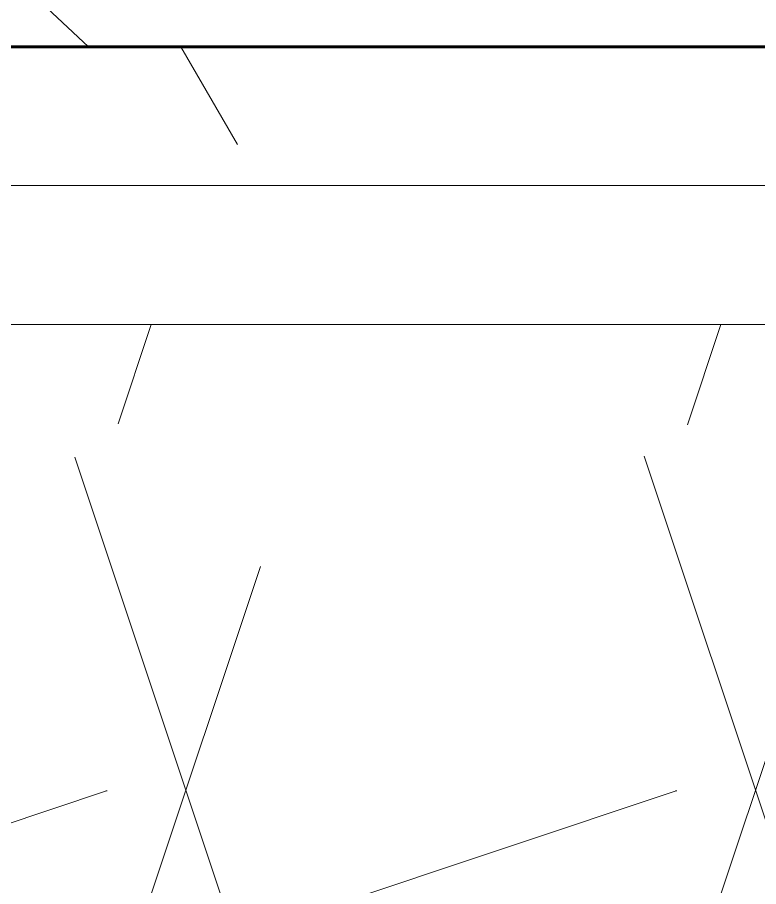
# Model space of a CAD drawing. Header units: inches. Extents: x -4169 to -1846, y 9706 to 12377.
# Drawn here: x -3485.927 to -3482.594, y 10646.412 to 10650.321 of the extents above; entities that cross this region are included whole.
import ezdxf

# ---------------------------------------------------------------- set-up
doc = ezdxf.new("R2010")
doc.units = ezdxf.units.IN
doc.header["$MEASUREMENT"] = 0
for name, color, linetype, lineweight in [('A-CLNG-PATT-1', 35, 'Continuous', 18), ('A-WALL', 113, 'Continuous', 18), ('A-WALL-PATT-4', 111, 'Continuous', 9), ('I-WALL-3', 2, 'Continuous', 60)]:
    doc.layers.add(name, color=color, linetype=linetype, lineweight=lineweight)
pattern_1 = [(0, (0, 0), (20.48, 5.12), [0.845, -14.515, 0.845, -14.515, -81.92]), (0, (0, 0), (20.48, 5.12), [-30.72, 0.845, -29.875, 0.845, -14.515, -35.84]), (0, (0, 0), (20.48, 5.12), [-76.8, 0.845, -9.395, 0.845, -24.755]), (120, (7.68, 2.56), (-14.67405, 15.1762003), [0.845, -14.515, 0.845, -14.515, -81.92]), (120, (7.68, 2.56), (-14.67405, 15.1762003), [-30.72, 0.845, -29.875, 0.845, -14.515, -35.84]), (120, (7.68, 2.56), (-14.67405, 15.1762003), [-76.8, 0.845, -9.395, 0.845, -24.755]), (240, (10.24, 12.8), (-5.80595, -20.2962003), [0.845, -14.515, 0.845, -14.515, -81.92]), (240, (10.24, 12.8), (-5.80595, -20.2962003), [-30.72, 0.845, -29.875, 0.845, -14.515, -35.84]), (240, (10.24, 12.8), (-5.80595, -20.2962003), [-76.8, 0.845, -9.395, 0.845, -24.755])]

msp = doc.modelspace()

# ---------------------------------------------------------------- hatches: boundary and pattern name
at = {"layer": 'A-CLNG-PATT-1'}
h = msp.add_hatch(dxfattribs=at)
h.set_pattern_fill('FP_27', color=256, style=0, pattern_type=2)
h.set_pattern_definition([(108.435, (4.16, 0), (-16.000521, 32.0003383), [6.072, -44.525]), (139.399, (2.24, 5.76), (-96.00016541, 79.9998798), [2.95, -144.562]), (136.848, (16, 7.68), (-240.00202852, 223.9982064), [7.018, -343.889]), (109.983, (10.88, 12.48), (-47.99971113, 127.99986808), [3.746, -183.53]), (90, (9.6, 0), (-16, 16), [3.2, -12.8]), (118.443, (9.6, 3.2), (112.0002199, -207.99937941), [8.734, -427.981]), (84.289, (5.44, 10.88), (-16.00092206, -143.99947947), [3.216, -157.582]), (129.806, (5.76, 14.08), (64.00060153, -80.0001644), [2.499, -122.465])])
h.paths.add_polyline_path([(-3464.184, 10649.8579), (-3435.3237, 10649.8579), (-3435.3237, 10668.8079), (-3497.9237, 10668.8079), (-3497.9237, 10650.1894), (-3479.9237, 10650.1894), (-3479.9237, 10649.8579)], flags=0)
h.paths.add_polyline_path([(-3464.184, 10669.0579), (-3435.3237, 10669.0579), (-3435.3237, 10707.2079), (-3497.9237, 10707.2079), (-3497.9237, 10669.0579), (-3472.2416, 10669.0579)], flags=0)
h.paths.add_polyline_path([(-3464.184, 10707.4579), (-3435.3237, 10707.4579), (-3435.3237, 10726.4079), (-3478.2987, 10726.4079), (-3478.2987, 10707.4579)], flags=0)
at = {"layer": 'A-WALL-PATT-4'}
h = msp.add_hatch(dxfattribs=at)
h.set_pattern_fill('FP_1', color=256, style=0, pattern_type=2)
h.set_pattern_definition(pattern_1)
h.paths.add_polyline_path([(-3498.5487, 10649.5644), (-3479.9237, 10649.5644), (-3479.9237, 10650.1894), (-3498.5487, 10650.1894), (-3498.5487, 10649.8579)], flags=0)
h = msp.add_hatch(dxfattribs=at)
h.set_pattern_fill('FP_1', color=256, style=0, pattern_type=2)
h.set_pattern_definition(pattern_1)
h.paths.add_polyline_path([(-3497.9237, 10648.9394), (-3480.5487, 10648.9394), (-3480.5487, 10649.5644), (-3499.1737, 10649.5644), (-3499.1737, 10648.9394), (-3497.9499, 10648.9394)], flags=0)
h = msp.add_hatch(dxfattribs=at)
h.set_pattern_fill('FP_12', color=256, style=0, pattern_type=2)
h.set_pattern_definition([(161.57, (0.32, 0.32), (-2.560496185, -0.000537386), [0, -18.214, 2.022, 0]), (18.43, (-0.32, 0.32), (-2.560496185, 0.000537386), [0, -18.214, 2.022, 0]), (108.43, (0.32, 0.32), (1.27922091, -6.400876726), [6.07, -14.166]), (71.57, (-0.32, 0.32), (1.27922091, 6.400876726), [6.07, -14.166])])
h.paths.add_polyline_path([(-3498.7558, 10643.4394), (-3481.1737, 10643.4394), (-3481.1926, 10648.9394), (-3504.6737, 10648.9394), (-3504.6737, 10643.4394), (-3499.1737, 10643.4394)], flags=0)

# ---------------------------------------------------------------- linework, layer by layer
at = {"layer": 'A-WALL'}
for p, q in [((-3498.5487, 10649.5644), (-3480.5487, 10649.5644)), ((-3499.1737, 10648.9394), (-3481.1737, 10648.9394))]:
    msp.add_line(p, q, dxfattribs=at)
at = {"layer": 'I-WALL-3'}
msp.add_line((-3497.9237, 10650.1894), (-3479.9237, 10650.1894), dxfattribs=at)

doc.saveas('drawing.dxf')
